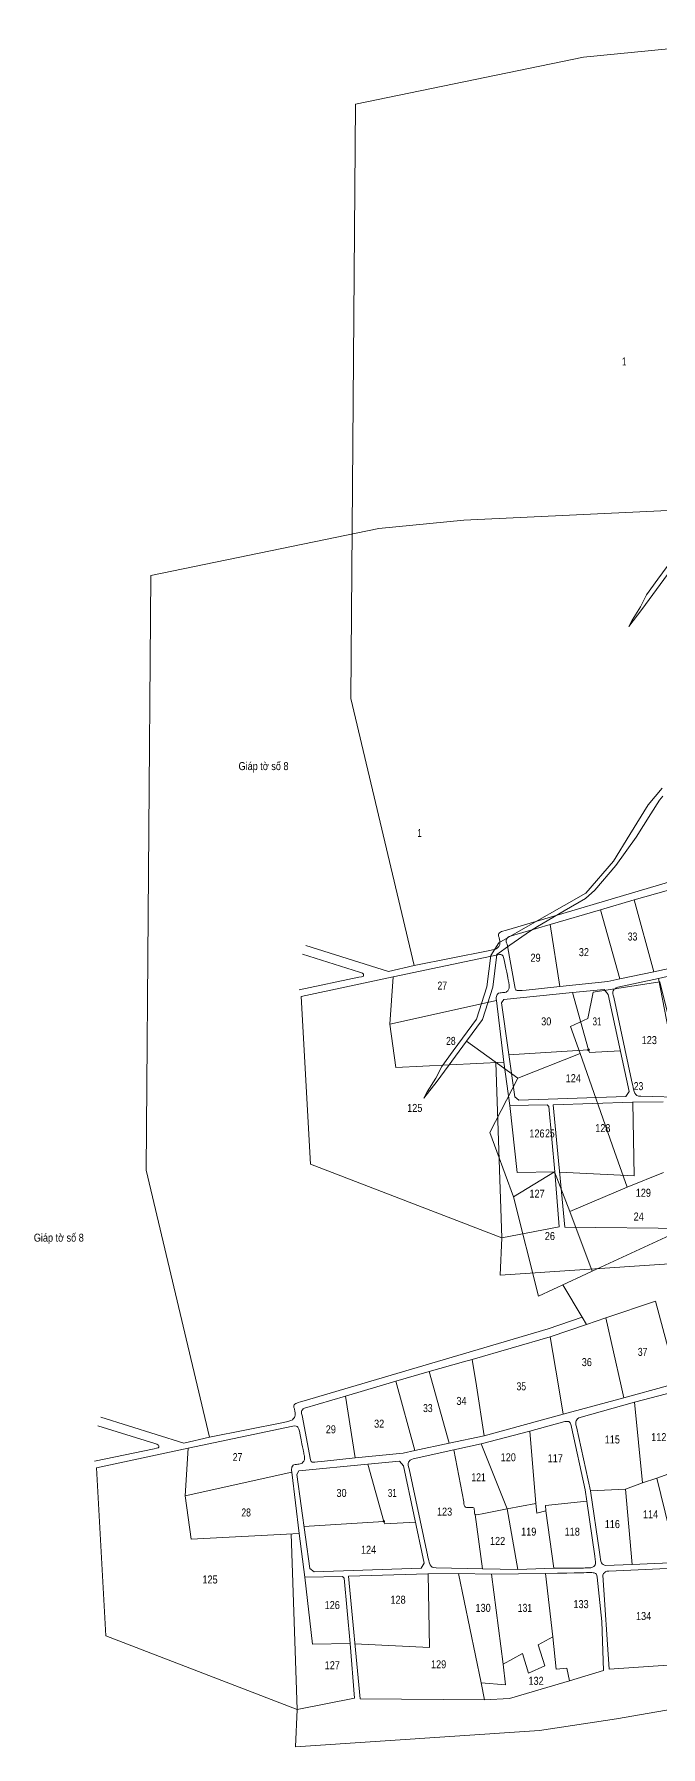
# Model space of a CAD drawing. Header units: metres. Extents: x 550675 to 552313, y 1840051 to 1841549.
# Drawn here: x 550675 to 551223, y 1840051 to 1841549 of the extents above; entities that cross this region are included whole.
import ezdxf
from ezdxf.enums import TextEntityAlignment as Align

# ---------------------------------------------------------------- set-up
doc = ezdxf.new("R2010")
doc.units = ezdxf.units.M
doc.header["$LTSCALE"] = 2.8
doc.header["$PDMODE"] = 32
doc.header["$PDSIZE"] = 1.4
doc.layers.add('25', color=7, linetype='Continuous', lineweight=13)

msp = doc.modelspace()

# ---------------------------------------------------------------- linework, layer by layer
at = {"layer": '25'}
for p, q in [((550955.79, 1841488.47), (551155.15, 1841529.54)), ((550951.62, 1840968.26), (550955.79, 1841488.47)), ((550776.78, 1841075.93), (550976.14, 1841117)), ((550772.61, 1840555.72), (550776.78, 1841075.93)), ((551007.03, 1840734.7), (550951.62, 1840968.26)), ((551223.86, 1840889.94), (551211.43, 1840875.31)), ((551211.43, 1840875.31), (551195.58, 1840849.4)), ((551213.97, 1840867.58), (551201.17, 1840847.06)), ((551195.58, 1840849.4), (551181.19, 1840826.14)), ((551181.19, 1840826.14), (551156.94, 1840797.98)), ((551229.24, 1840807.58), (551089.66, 1840766.38)), ((551156.94, 1840797.98), (551138.21, 1840787.31)), ((551156.69, 1840793.31), (551138.21, 1840782.63)), ((551165.06, 1840800.72), (551156.69, 1840793.31)), ((551169.87, 1840783.62), (551199.22, 1840792.1)), ((551199.22, 1840792.1), (551216.47, 1840729.39)), ((551138.21, 1840787.31), (551110.49, 1840771.45)), ((551125.99, 1840770.7), (551169.87, 1840783.62)), ((551169.87, 1840783.62), (551186.68, 1840723.16)), ((551110.49, 1840771.45), (551080.97, 1840754.64)), ((551090.11, 1840760.2), (551125.99, 1840770.7)), ((551125.99, 1840770.7), (551134.32, 1840716.5)), ((550909.27, 1840744.76), (550959.24, 1840729.11)), ((550912.11, 1840752.19), (550984.53, 1840729.55)), ((551079.99, 1840744.27), (550988.51, 1840724.96)), ((551071.71, 1840747.66), (551007.03, 1840734.7)), ((551080.97, 1840754.64), (551073.96, 1840743.46)), ((551079.35, 1840744.47), (551075.75, 1840715.72)), ((551090.7, 1840752.58), (551079.35, 1840744.47)), ((551095.42, 1840714.76), (551088.17, 1840753.52)), ((550984.53, 1840729.55), (551007.03, 1840734.7)), ((551073.96, 1840743.46), (551070.37, 1840716.13)), ((551216.47, 1840729.39), (551186.68, 1840723.16)), ((551247.16, 1840735.85), (551216.47, 1840729.39)), ((550906.53, 1840713.62), (550958.58, 1840724.5)), ((551070.37, 1840716.13), (551061.51, 1840687.81)), ((551075.75, 1840715.72), (551066.62, 1840687.49)), ((551134.32, 1840716.5), (551105.02, 1840713.36)), ((551163.41, 1840711.49), (551221.9, 1840720.63)), ((551185.01, 1840715.88), (551220.63, 1840723.56)), ((551220.63, 1840723.56), (551244.66, 1840728.86)), ((551229.37, 1840678.1), (551220.63, 1840723.56)), ((550908.14, 1840707.81), (550916.25, 1840561.04)), ((551078.91, 1840704.13), (550985.73, 1840683.48)), ((551078.91, 1840704.13), (551085.51, 1840650.31)), ((551145.38, 1840711.09), (551159.44, 1840660.99)), ((551163.41, 1840711.49), (551158.95, 1840688.43)), ((551181.48, 1840706.98), (551197.14, 1840634.39)), ((551066.62, 1840687.49), (551052.72, 1840668.55)), ((551143.72, 1840681.51), (551158.95, 1840688.43)), ((550990.9, 1840645.5), (550985.73, 1840683.48)), ((551143.72, 1840681.51), (551152.04, 1840657.88)), ((551052.72, 1840668.55), (551097.68, 1840636.22)), ((551159.44, 1840660.99), (551089.58, 1840656.62)), ((551097.68, 1840636.22), (551152.04, 1840657.88)), ((551085.51, 1840650.31), (550990.9, 1840645.5)), ((551090.49, 1840612.36), (551085.51, 1840650.31)), ((551073.24, 1840588.66), (551097.68, 1840636.22)), ((551123.26, 1840612.94), (551090.49, 1840612.36)), ((551128.5, 1840612.98), (551197.99, 1840615.18)), ((551197.99, 1840615.18), (551224.73, 1840615.39)), ((551205.16, 1840620.36), (551245.81, 1840619.46)), ((551079.3, 1840572.12), (551073.24, 1840588.66)), ((551093.84, 1840532.4), (551079.3, 1840572.12)), ((550828.02, 1840322.16), (550772.61, 1840555.72)), ((550916.25, 1840561.04), (551083.65, 1840496.55)), ((551129.64, 1840554.34), (551093.84, 1840532.4)), ((551130.02, 1840554.33), (551133.68, 1840506.28)), ((551193.28, 1840540.83), (551224.94, 1840553.79)), ((551143.01, 1840519.5), (551193.28, 1840540.83)), ((551093.84, 1840532.4), (551115.79, 1840445.45)), ((551133.68, 1840506.28), (551083.65, 1840496.55)), ((551162.72, 1840467.4), (551238.38, 1840502.25)), ((551137.1, 1840455.4), (551153.89, 1840427.11)), ((551174.49, 1840426.65), (551217.89, 1840441.17)), ((551217.89, 1840441.17), (551237.16, 1840369.39)), ((551124.17, 1840416.86), (551050.23, 1840395.04)), ((551153.89, 1840427.11), (551124.17, 1840416.86)), ((551125.9, 1840409.92), (551157.75, 1840420.81)), ((551157.75, 1840420.81), (551153.89, 1840427.11)), ((551174.49, 1840426.65), (551157.75, 1840420.81)), ((551174.49, 1840426.65), (551187.94, 1840366.99)), ((551057.83, 1840390.19), (551125.9, 1840409.92)), ((551125.9, 1840409.92), (551133.08, 1840366.99)), ((551050.23, 1840395.04), (550910.65, 1840353.84)), ((551057.83, 1840390.19), (551061.41, 1840366.99)), ((550946.98, 1840358.16), (550990.86, 1840371.08)), ((550990.86, 1840371.08), (551020.21, 1840379.56)), ((550990.86, 1840371.08), (551007.67, 1840310.62)), ((551020.21, 1840379.56), (551037.46, 1840316.85)), ((550911.1, 1840347.66), (550946.98, 1840358.16)), ((550946.98, 1840358.16), (550955.31, 1840303.96)), ((551061.41, 1840366.99), (551068.15, 1840323.31)), ((551133.08, 1840366.99), (551137.23, 1840342.18)), ((551190.3, 1840356.51), (551137.23, 1840342.18)), ((551187.94, 1840366.99), (551190.3, 1840356.51)), ((550916.41, 1840302.22), (550909.16, 1840340.98)), ((551137.23, 1840342.18), (551068.15, 1840323.31)), ((551151.09, 1840339.08), (551199.6, 1840352.67)), ((551199.6, 1840352.67), (551206.54, 1840282.09)), ((550730.26, 1840332.22), (550780.23, 1840316.57)), ((550733.1, 1840339.65), (550805.52, 1840317.01)), ((550900.98, 1840331.73), (550809.5, 1840312.42)), ((550892.7, 1840335.12), (550828.02, 1840322.16)), ((551065.65, 1840316.32), (551107.97, 1840327.5)), ((551107.97, 1840327.5), (551138.62, 1840335.81)), ((551107.97, 1840327.5), (551113.44, 1840264.2)), ((551156.39, 1840276.01), (551144.58, 1840330.93)), ((551148.9, 1840331.1), (551161.16, 1840275.32)), ((550727.52, 1840301.08), (550779.57, 1840311.96)), ((550805.52, 1840317.01), (550828.02, 1840322.16)), ((551006, 1840303.34), (551041.62, 1840311.02)), ((551037.46, 1840316.85), (551007.67, 1840310.62)), ((551068.15, 1840323.31), (551037.46, 1840316.85)), ((551041.62, 1840311.02), (551065.65, 1840316.32)), ((551050.36, 1840265.56), (551041.62, 1840311.02)), ((550729.13, 1840295.27), (550737.24, 1840148.5)), ((550955.31, 1840303.96), (550926.01, 1840300.82)), ((550966.37, 1840298.55), (550980.43, 1840248.45)), ((551248.75, 1840296.96), (551219.14, 1840286.39)), ((550899.9, 1840291.59), (550806.72, 1840270.94)), ((550899.9, 1840291.59), (550906.5, 1840237.77)), ((551002.47, 1840294.44), (551018.13, 1840221.85)), ((551206.54, 1840282.09), (551191.76, 1840276.55)), ((551219.14, 1840286.39), (551206.54, 1840282.09)), ((551219.14, 1840286.39), (551237.27, 1840212.47)), ((550811.89, 1840232.96), (550806.72, 1840270.94)), ((551121.72, 1840262.52), (551157.81, 1840266.1)), ((551156.39, 1840276.01), (551157.81, 1840266.1)), ((551164.9, 1840217.96), (551157.81, 1840266.1)), ((551191.76, 1840276.55), (551161.16, 1840275.32)), ((551161.16, 1840275.32), (551169.13, 1840221.42)), ((551191.76, 1840276.55), (551197.64, 1840210.71)), ((551060.31, 1840254.56), (551066.8, 1840206.92)), ((551088.34, 1840259.36), (551066.55, 1840255.12)), ((551113.44, 1840264.2), (551088.34, 1840259.36)), ((551114.25, 1840255.71), (551113.44, 1840264.2)), ((551114.25, 1840255.71), (551122.08, 1840257.84)), ((551122.08, 1840257.84), (551121.72, 1840262.52)), ((551129.18, 1840207.6), (551122.08, 1840257.84)), ((550906.5, 1840237.77), (550811.89, 1840232.96)), ((550911.48, 1840199.82), (550906.5, 1840237.77)), ((550980.43, 1840248.45), (550910.57, 1840244.08)), ((551026.15, 1840207.82), (551066.8, 1840206.92)), ((551066.8, 1840206.92), (551097.68, 1840206.29)), ((551097.68, 1840206.29), (551129.18, 1840207.6)), ((551129.18, 1840207.6), (551151.53, 1840207.7)), ((551173.92, 1840209.93), (551197.64, 1840210.71)), ((551177.06, 1840204.87), (551247.54, 1840208.02)), ((551197.64, 1840210.71), (551237.27, 1840212.47)), ((550944.25, 1840200.4), (550911.48, 1840199.82)), ((550949.49, 1840200.44), (551018.98, 1840202.64)), ((551018.98, 1840202.64), (551045.72, 1840202.85)), ((551045.72, 1840202.85), (551065.59, 1840107.12)), ((551074.5, 1840202.18), (551084.82, 1840123.52)), ((551121.69, 1840202.8), (551128.08, 1840147.46)), ((551171.81, 1840201.55), (551177.54, 1840119.32)), ((550737.24, 1840148.5), (550904.64, 1840084.01)), ((551115.51, 1840140.36), (551128.08, 1840147.46)), ((551128.08, 1840147.46), (551131.01, 1840119.11)), ((550951.01, 1840141.79), (550954.67, 1840093.74)), ((551177.54, 1840119.32), (551233.28, 1840122.93)), ((550954.67, 1840093.74), (550904.64, 1840084.01)), ((551183.92, 1840075.85), (551258.73, 1840088.83))]:
    msp.add_line(p, q, dxfattribs=at)
for points in [[(551155.15, 1841529.54), (551229.28, 1841536.86), (551494.17, 1841549.49)], [(550976.14, 1841117), (551050.27, 1841124.32), (551315.16, 1841136.95)], [(551240.52, 1841100.35), (551219.96, 1841072.82), (551210.23, 1841059.04), (551204.85, 1841048.67), (551197.44, 1841036.77)], [(551231.73, 1841081.09), (551205.96, 1841046.28), (551194.57, 1841031.42), (551197.44, 1841036.77)], [(551224.26, 1840882.92), (551221.59, 1840879.58), (551213.97, 1840867.58)], [(551201.17, 1840847.06), (551183.22, 1840822.38), (551165.06, 1840800.72)], [(551199.22, 1840792.1), (551229.24, 1840800.58), (551236.84, 1840802.73)], [(551138.21, 1840782.63), (551114.87, 1840768.85), (551108.69, 1840765.19), (551090.7, 1840752.58)], [(550908.14, 1840707.81), (550988.51, 1840724.96), (550985.73, 1840683.48)], [(551186.68, 1840723.16), (551176.27, 1840720.84), (551134.32, 1840716.5)], [(551221.9, 1840720.63), (551258.88, 1840572.12), (551259.68, 1840568.89)], [(551061.51, 1840687.81), (551040.95, 1840660.28), (551031.22, 1840646.5), (551025.84, 1840636.13), (551018.43, 1840624.23)], [(551052.72, 1840668.55), (551026.95, 1840633.74), (551015.56, 1840618.88), (551018.43, 1840624.23)], [(551152.04, 1840657.88), (551182.26, 1840572.12), (551193.28, 1840540.83)], [(551159.44, 1840660.99), (551160.34, 1840658.75), (551187.2, 1840660.25)], [(551078.33, 1840650.02), (551083.65, 1840496.55), (551082.15, 1840463.87)], [(551123.26, 1840612.94), (551124.8, 1840611.31), (551130.02, 1840554.33), (551097.07, 1840553.72), (551090.49, 1840612.36)], [(551128.5, 1840612.98), (551138.69, 1840505.91), (551247.54, 1840504.81), (551269.2, 1840505.97), (551321.66, 1840521.67), (551351.55, 1840530.62), (551350.09, 1840573.36), (551345.92, 1840612.29)], [(551198.1, 1840615.07), (551199.38, 1840550.73), (551134.06, 1840553.91)], [(551129.64, 1840554.34), (551143.01, 1840519.5), (551162.72, 1840467.4)], [(551362.93, 1840488.39), (551295.6, 1840478.13), (551082.15, 1840463.87)], [(551115.79, 1840445.45), (551153.24, 1840463.04), (551162.72, 1840467.4)], [(551020.21, 1840379.56), (551050.23, 1840388.04), (551057.83, 1840390.19)], [(551190.3, 1840356.51), (551228.43, 1840366.99), (551237.16, 1840369.39)], [(551199.6, 1840352.67), (551234.43, 1840361.9), (551248.75, 1840296.96)], [(550729.13, 1840295.27), (550809.5, 1840312.42), (550806.72, 1840270.94)], [(551007.67, 1840310.62), (550997.26, 1840308.3), (550955.31, 1840303.96)], [(551065.65, 1840316.32), (551088.34, 1840259.36), (551097.68, 1840206.29)], [(550899.32, 1840237.48), (550904.64, 1840084.01), (550903.14, 1840051.33)], [(550980.43, 1840248.45), (550981.33, 1840246.21), (551008.19, 1840247.71)], [(550944.25, 1840200.4), (550945.79, 1840198.77), (550951.01, 1840141.79), (550918.06, 1840141.18), (550911.48, 1840199.82)], [(550949.49, 1840200.44), (550959.68, 1840093.37), (551068.53, 1840092.27), (551090.19, 1840093.43), (551142.65, 1840109.13), (551172.54, 1840118.08), (551171.08, 1840160.82), (551166.91, 1840199.75)], [(551019.09, 1840202.53), (551020.37, 1840138.19), (550955.05, 1840141.37)], [(551121.69, 1840202.8), (551074.5, 1840202.18), (551045.72, 1840202.85)], [(551115.51, 1840140.36), (551121.18, 1840122.13), (551106.99, 1840115.81), (551101.67, 1840132.9), (551084.82, 1840123.52), (551086.9, 1840105.5), (551065.59, 1840107.12), (551068.53, 1840092.27)], [(551131.01, 1840119.11), (551140.33, 1840120.09), (551142.65, 1840109.13)], [(551183.92, 1840075.85), (551116.59, 1840065.59), (550903.14, 1840051.33)]]:
    msp.add_lwpolyline(points, dxfattribs=at)
for points in [[(551194.86, 1840624.57), (551191.97, 1840620.05), (551098.45, 1840616.92), (551094.89, 1840619.84), (551083.31, 1840702.05), (551085.27, 1840705.18), (551145.38, 1840711.09), (551173.04, 1840713.81), (551176.64, 1840709.52)], [(551015.85, 1840212.03), (551012.96, 1840207.51), (550919.44, 1840204.38), (550915.88, 1840207.3), (550904.3, 1840289.51), (550906.26, 1840292.64), (550966.37, 1840298.55), (550994.03, 1840301.27), (550997.63, 1840296.98)]]:
    msp.add_lwpolyline(points, close=True, dxfattribs=at)
for points in [[(551071.71, 1840747.66), (551077.91, 1840748.5), (551080.9, 1840751.04), (551081.92, 1840752.77), (551081.92, 1840756.34), (551081.26, 1840759.59), (551080.37, 1840761.6), (551081.03, 1840762.92), (551082.1, 1840763.99), (551084.53, 1840765.06), (551089.66, 1840766.38)], [(551090.11, 1840760.2), (551088.47, 1840759.26), (551086.85, 1840757.23), (551087.56, 1840755.02), (551088.17, 1840753.52)], [(551079.99, 1840744.27), (551082.42, 1840744.88), (551084.5, 1840743.72), (551085.31, 1840741.81), (551086.24, 1840736.77)], [(551086.24, 1840736.77), (551088.93, 1840724.2), (551089.92, 1840717.88), (551090.38, 1840716.3), (551089.6, 1840713.52), (551087.95, 1840711.9), (551087, 1840711.23), (551081.32, 1840710.83), (551080.1, 1840710.25), (551079.12, 1840708.77), (551078.54, 1840706.45), (551078.91, 1840704.13)], [(550959.24, 1840729.11), (550962.03, 1840728.22), (550962.79, 1840727.26), (550962.79, 1840725.73), (550962.36, 1840725.24), (550958.58, 1840724.5)], [(551095.42, 1840714.76), (551095.42, 1840713.51), (551096.59, 1840712.7), (551099.03, 1840712.7), (551105.02, 1840713.36)], [(551185.01, 1840715.88), (551182.8, 1840714.75), (551181.22, 1840713.43), (551180.61, 1840712.11), (551180.61, 1840709.82), (551181.48, 1840706.98)], [(551205.16, 1840620.36), (551202.01, 1840620.36), (551199.88, 1840622.49), (551198.46, 1840626.97), (551197.14, 1840634.39)], [(550892.7, 1840335.12), (550898.9, 1840335.96), (550901.89, 1840338.5), (550902.91, 1840340.23), (550902.91, 1840343.8), (550902.25, 1840347.05), (550901.36, 1840349.06), (550902.02, 1840350.38), (550903.09, 1840351.45), (550905.52, 1840352.52), (550910.65, 1840353.84)], [(550911.1, 1840347.66), (550909.46, 1840346.72), (550907.84, 1840344.69), (550908.55, 1840342.48), (550909.16, 1840340.98)], [(550900.98, 1840331.73), (550903.41, 1840332.34), (550905.49, 1840331.18), (550906.3, 1840329.27), (550907.23, 1840324.23)], [(551138.62, 1840335.81), (551140.7, 1840336.16), (551142.38, 1840335.81), (551143.42, 1840335.04), (551144.31, 1840332.93), (551144.58, 1840330.93)], [(551151.09, 1840339.08), (551149.16, 1840337.78), (551148.14, 1840335.62), (551148.14, 1840333.94), (551148.9, 1840331.1)], [(550780.23, 1840316.57), (550783.02, 1840315.68), (550783.78, 1840314.72), (550783.78, 1840313.19), (550783.35, 1840312.7), (550779.57, 1840311.96)], [(550907.23, 1840324.23), (550909.92, 1840311.66), (550910.91, 1840305.34), (550911.37, 1840303.76), (550910.59, 1840300.98), (550908.94, 1840299.36), (550907.99, 1840298.69), (550902.31, 1840298.29), (550901.09, 1840297.71), (550900.11, 1840296.23), (550899.53, 1840293.91), (550899.9, 1840291.59)], [(550916.41, 1840302.22), (550916.41, 1840300.97), (550917.58, 1840300.16), (550920.02, 1840300.16), (550926.01, 1840300.82)], [(551006, 1840303.34), (551003.79, 1840302.21), (551002.21, 1840300.89), (551001.6, 1840299.57), (551001.6, 1840297.28), (551002.47, 1840294.44)], [(551050.36, 1840265.56), (551050.36, 1840262.9), (551051.42, 1840261.22), (551052.08, 1840260.66), (551056.04, 1840260.66), (551058.58, 1840260.66), (551059.6, 1840259.85), (551059.6, 1840258.27), (551059.6, 1840254.15), (551061.17, 1840254.15), (551066.55, 1840255.12)], [(551026.15, 1840207.82), (551023, 1840207.82), (551020.87, 1840209.95), (551019.45, 1840214.43), (551018.13, 1840221.85)], [(551173.92, 1840209.93), (551171.39, 1840211.07), (551170.28, 1840212.64), (551169.72, 1840214.98), (551169.13, 1840221.42)], [(551164.9, 1840217.96), (551165.64, 1840213.46), (551165.64, 1840211.07), (551164.73, 1840209.65), (551163.41, 1840208.53), (551162.75, 1840208.02), (551158.41, 1840207.7), (551153.99, 1840207.7), (551151.53, 1840207.7)], [(551166.91, 1840199.75), (551166.91, 1840201.99), (551164.76, 1840203.67), (551162.8, 1840203.67), (551152.72, 1840203.67), (551121.69, 1840202.8)], [(551171.81, 1840201.55), (551172.95, 1840203.45), (551174.67, 1840204.87), (551175.33, 1840204.87), (551177.06, 1840204.87)]]:
    msp.add_open_spline(points, degree=3, dxfattribs=at)
for p in [(551159.44, 1840660.99), (550980.43, 1840248.45)]:
    msp.add_point(p, dxfattribs=at)

# ---------------------------------------------------------------- texts
for s, width, p in [('1', 0.65, (551190.59, 1841259.73)), ('Giáp tờ số 8', 0.85, (550875.255, 1840905.74)), ('1', 0.65, (551011.58, 1840847.19)), ('33', 0.8, (551197.935, 1840756.65)), ('29', 0.85, (551113.12, 1840738.11)), ('32', 0.85, (551155.365, 1840742.99)), ('27', 0.8, (551031.54, 1840713.72)), ('30', 0.85, (551122.465, 1840682.41)), ('31', 0.75, (551166.855, 1840682.41)), ('28', 0.8, (551039.07, 1840665.33)), ('123', 0.85, (551212.555, 1840666.04)), ('124', 0.85, (551146.105, 1840632.72)), ('23', 0.8, (551203.155, 1840625.75)), ('125', 0.85, (551007.5, 1840606.7)), ('128', 0.85, (551171.91, 1840589.01)), ('126', 0.85, (551114.355, 1840584.33)), ('25', 0.8, (551125.63, 1840584.48)), ('127', 0.85, (551114.42, 1840531.68)), ('129', 0.85, (551207.37, 1840532.49)), ('24', 0.85, (551203.305, 1840511.69)), ('Giáp tờ số 8', 0.85, (550696.245, 1840493.2)), ('26', 0.85, (551125.645, 1840494.62)), ('37', 0.8, (551206.75, 1840393.27)), ('36', 0.85, (551157.935, 1840384.33)), ('35', 0.8, (551100.65, 1840363.18)), ('34', 0.85, (551048.335, 1840350.37)), ('33', 0.8, (551018.925, 1840344.11)), ('29', 0.85, (550934.11, 1840325.57)), ('32', 0.85, (550976.355, 1840330.45)), ('112', 0.85, (551220.855, 1840318.69)), ('115', 0.85, (551180.22, 1840316.65)), ('27', 0.8, (550852.53, 1840301.18)), ('120', 0.85, (551089.265, 1840301.07)), ('117', 0.85, (551130.36, 1840300.26)), ('121', 0.8, (551063.295, 1840283.59)), ('30', 0.85, (550943.455, 1840269.87)), ('31', 0.75, (550987.845, 1840269.87)), ('28', 0.8, (550860.06, 1840252.79)), ('123', 0.85, (551033.545, 1840253.5)), ('114', 0.85, (551213.625, 1840251.19)), ('122', 0.85, (551079.915, 1840227.89)), ('119', 0.85, (551107.14, 1840236.02)), ('118', 0.85, (551145.2, 1840236.02)), ('116', 0.85, (551180.245, 1840242.65)), ('124', 0.85, (550967.095, 1840220.18)), ('125', 0.85, (550828.49, 1840194.16)), ('126', 0.85, (550935.345, 1840171.79)), ('128', 0.85, (550992.9, 1840176.47)), ('130', 0.85, (551067.265, 1840169.35)), ('131', 0.8, (551103.845, 1840169.35)), ('133', 0.85, (551152.895, 1840172.6)), ('134', 0.85, (551207.595, 1840162.17)), ('127', 0.85, (550935.41, 1840119.14)), ('129', 0.85, (551028.36, 1840119.95)), ('132', 0.85, (551113.565, 1840105.51))]:
    msp.add_text(s, height=7, dxfattribs=dict(at, width=width)).set_placement(p, align=Align.CENTER)

doc.saveas('drawing.dxf')
